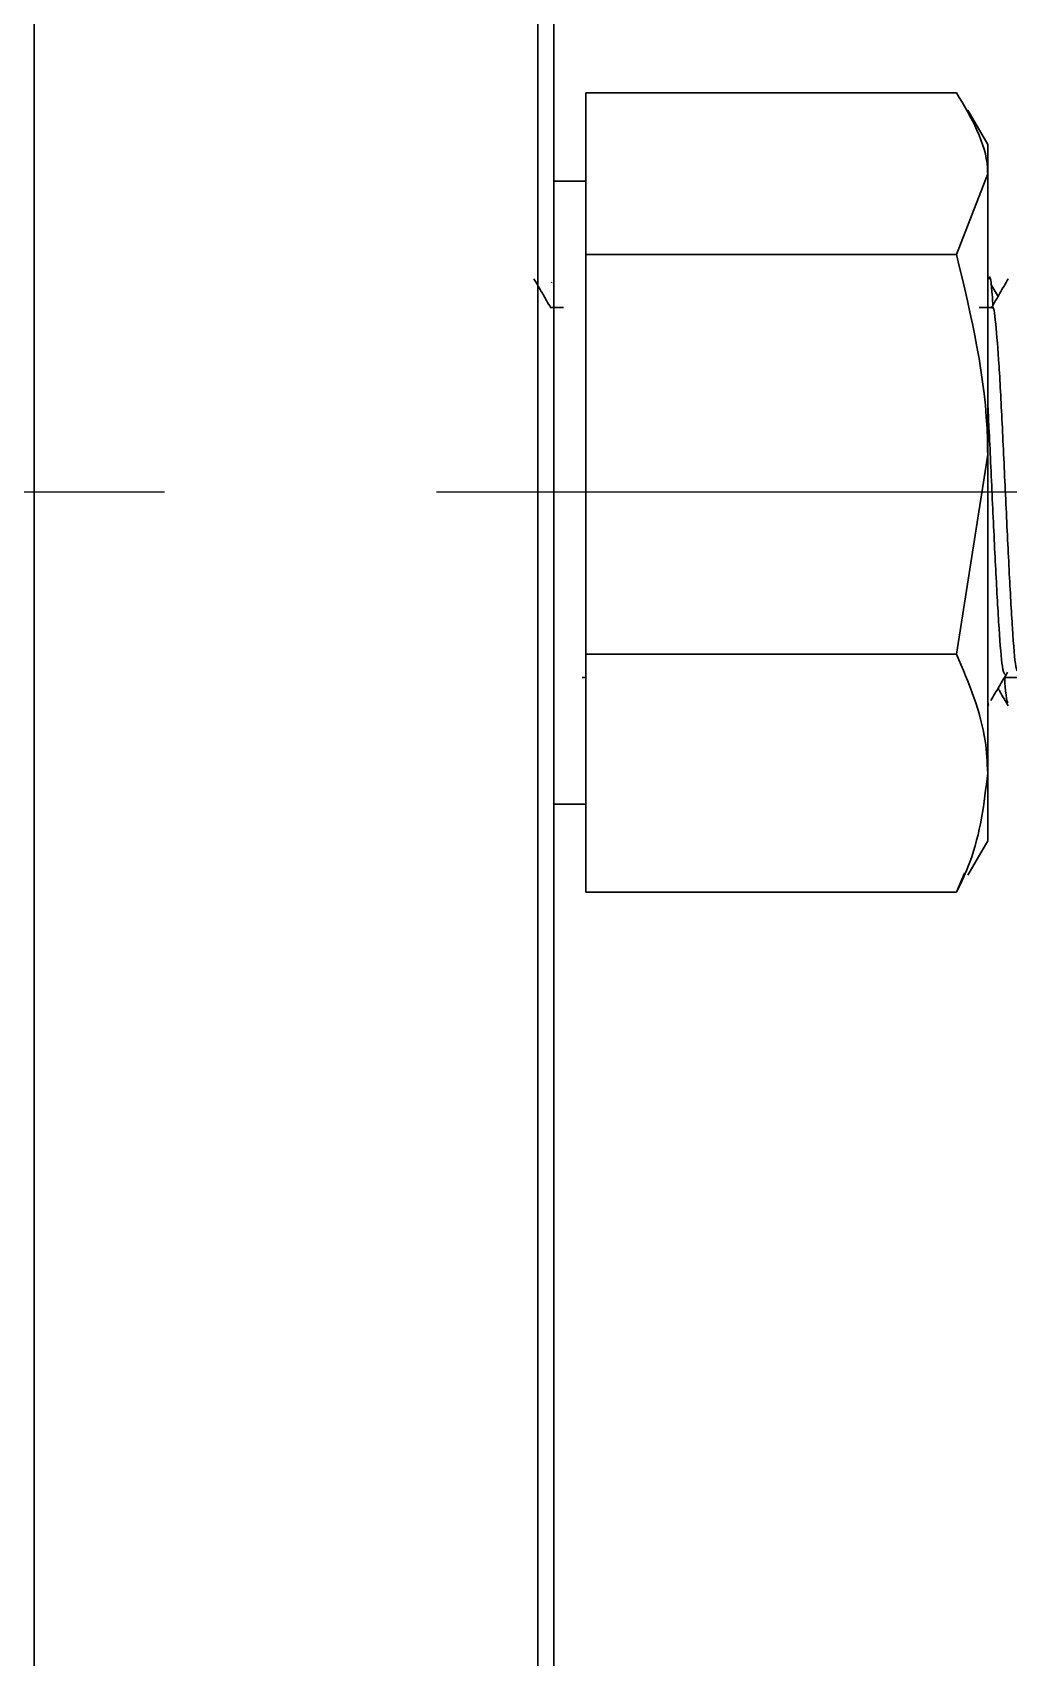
# Model space of a CAD drawing. Header units: millimetres. Extents: x -473 to 6267, y 319 to 3284.
# Drawn here: x 872.45 to 881.56, y 2627.11 to 2642.27 of the extents above; entities that cross this region are included whole.
import ezdxf

# ---------------------------------------------------------------- set-up
doc = ezdxf.new("R2010")
doc.units = ezdxf.units.MM
doc.linetypes.add('CENTERX2', pattern=[20.32, 12.7, -2.54, 2.54, -2.54])
doc.layers.add('3mm', color=7, linetype='Continuous', lineweight=30)
doc.layers.add('中心线层', color=1, linetype='CENTERX2', lineweight=25)

msp = doc.modelspace()

# ---------------------------------------------------------------- linework, layer by layer
at = {"layer": '3mm', "lineweight": 30}
for p, q in [((872.468, 2722.978), (872.468, 2552.978)), ((877.168, 2552.978), (877.168, 2722.978)), ((877.318, 2722.828), (877.318, 2553.128)), ((881.077, 2641.708), (877.618, 2641.708)), ((877.618, 2640.199), (877.618, 2641.708)), ((881.368, 2641.228), (881.183, 2641.547)), ((881.368, 2641.228), (881.368, 2640.954)), ((877.618, 2640.886), (877.318, 2640.886)), ((881.077, 2640.199), (881.368, 2640.954)), ((881.368, 2640.954), (881.368, 2638.334)), ((877.618, 2636.469), (877.618, 2640.199)), ((881.077, 2640.199), (877.618, 2640.199)), ((881.377, 2639.983), (881.368, 2639.983)), ((877.299, 2639.943), (877.296, 2639.937)), ((881.465, 2639.809), (881.396, 2639.925)), ((877.409, 2639.707), (877.287, 2639.707)), ((881.409, 2639.707), (881.287, 2639.707)), ((881.077, 2636.469), (881.368, 2638.334)), ((881.368, 2638.334), (881.368, 2635.359)), ((881.077, 2636.469), (877.618, 2636.469)), ((877.618, 2634.248), (877.618, 2636.469)), ((877.582, 2636.254), (877.618, 2636.254)), ((881.528, 2636.254), (881.653, 2636.254)), ((881.377, 2635.991), (881.368, 2636.029)), ((881.368, 2635.978), (881.377, 2635.978)), ((881.368, 2635.359), (881.368, 2634.728)), ((877.318, 2635.071), (877.618, 2635.071)), ((881.183, 2634.409), (881.368, 2634.728)), ((881.151, 2634.428), (881.077, 2634.248)), ((881.077, 2634.248), (877.618, 2634.248))]:
    msp.add_line(p, q, dxfattribs=at)
for points, knots in [([(881.368, 2640.954), (881.367, 2640.972), (881.363, 2641.226), (881.215, 2641.476), (881.077, 2641.708)], [0, 0, 0, 0, 0.070215, 1, 1, 1, 1]), ([(881.368, 2638.334), (881.367, 2638.379), (881.363, 2639.008), (881.215, 2639.626), (881.077, 2640.199)], [0, 0, 0, 0, 0.070215, 1, 1, 1, 1]), ([(881.417, 2639.726), (881.415, 2639.752), (881.403, 2639.935), (881.39, 2640.023), (881.378, 2639.975), (881.377, 2639.971)], [0, 0, 0, 0, 0.13261, 0.928398, 1, 1, 1, 1]), ([(877.289, 2639.703), (877.263, 2639.748), (877.211, 2639.838), (877.159, 2639.929), (877.132, 2639.974)], [0, 0, 0, 0, 0.499935, 1, 1, 1, 1]), ([(881.56, 2639.974), (881.534, 2639.929), (881.481, 2639.838), (881.429, 2639.748), (881.403, 2639.702)], [0, 0, 0, 0, 0.500068, 1, 1, 1, 1]), ([(881.642, 2636.316), (881.638, 2636.326), (881.624, 2636.362), (881.599, 2636.69), (881.568, 2637.238), (881.536, 2637.916), (881.505, 2638.597), (881.474, 2639.192), (881.443, 2639.575), (881.421, 2639.743), (881.41, 2639.7), (881.409, 2639.697)], [0, 0, 0, 0, 0.051345, 0.185166, 0.318988, 0.452809, 0.586631, 0.720452, 0.854274, 0.988095, 1, 1, 1, 1]), ([(881.528, 2636.28), (881.52, 2636.295), (881.502, 2636.331), (881.474, 2636.685), (881.443, 2637.241), (881.411, 2637.91), (881.386, 2638.476), (881.372, 2638.737), (881.368, 2638.812)], [0, 0, 0, 0, 0.1405992, 0.3359176, 0.5312359, 0.7265543, 0.9218727, 1, 1, 1, 1]), ([(881.368, 2635.359), (881.363, 2635.46), (881.347, 2635.836), (881.191, 2636.202), (881.077, 2636.469)], [0, 0, 0, 0, 0.268634, 1, 1, 1, 1]), ([(881.396, 2636.037), (881.422, 2636.081), (881.475, 2636.169), (881.527, 2636.257), (881.553, 2636.301)], [0, 0, 0, 0, 0.500012, 1, 1, 1, 1]), ([(881.559, 2636.017), (881.552, 2636.024), (881.54, 2636.035), (881.529, 2636.201), (881.525, 2636.255)], [0, 0, 0, 0, 0.67545, 1, 1, 1, 1]), ([(881.465, 2636.152), (881.47, 2636.142), (881.502, 2636.087), (881.534, 2636.033), (881.56, 2635.987)], [0, 0, 0, 0, 0.1754, 1, 1, 1, 1]), ([(881.077, 2634.248), (881.121, 2634.341), (881.291, 2634.703), (881.335, 2635.079), (881.368, 2635.359)], [0, 0, 0, 0, 0.257551, 1, 1, 1, 1])]:
    msp.add_open_spline(points, degree=3, knots=knots, dxfattribs=at)
at = {"layer": '中心线层'}
msp.add_line((909.242, 2637.981), (418.672, 2637.981), dxfattribs=at)

doc.saveas('drawing.dxf')
